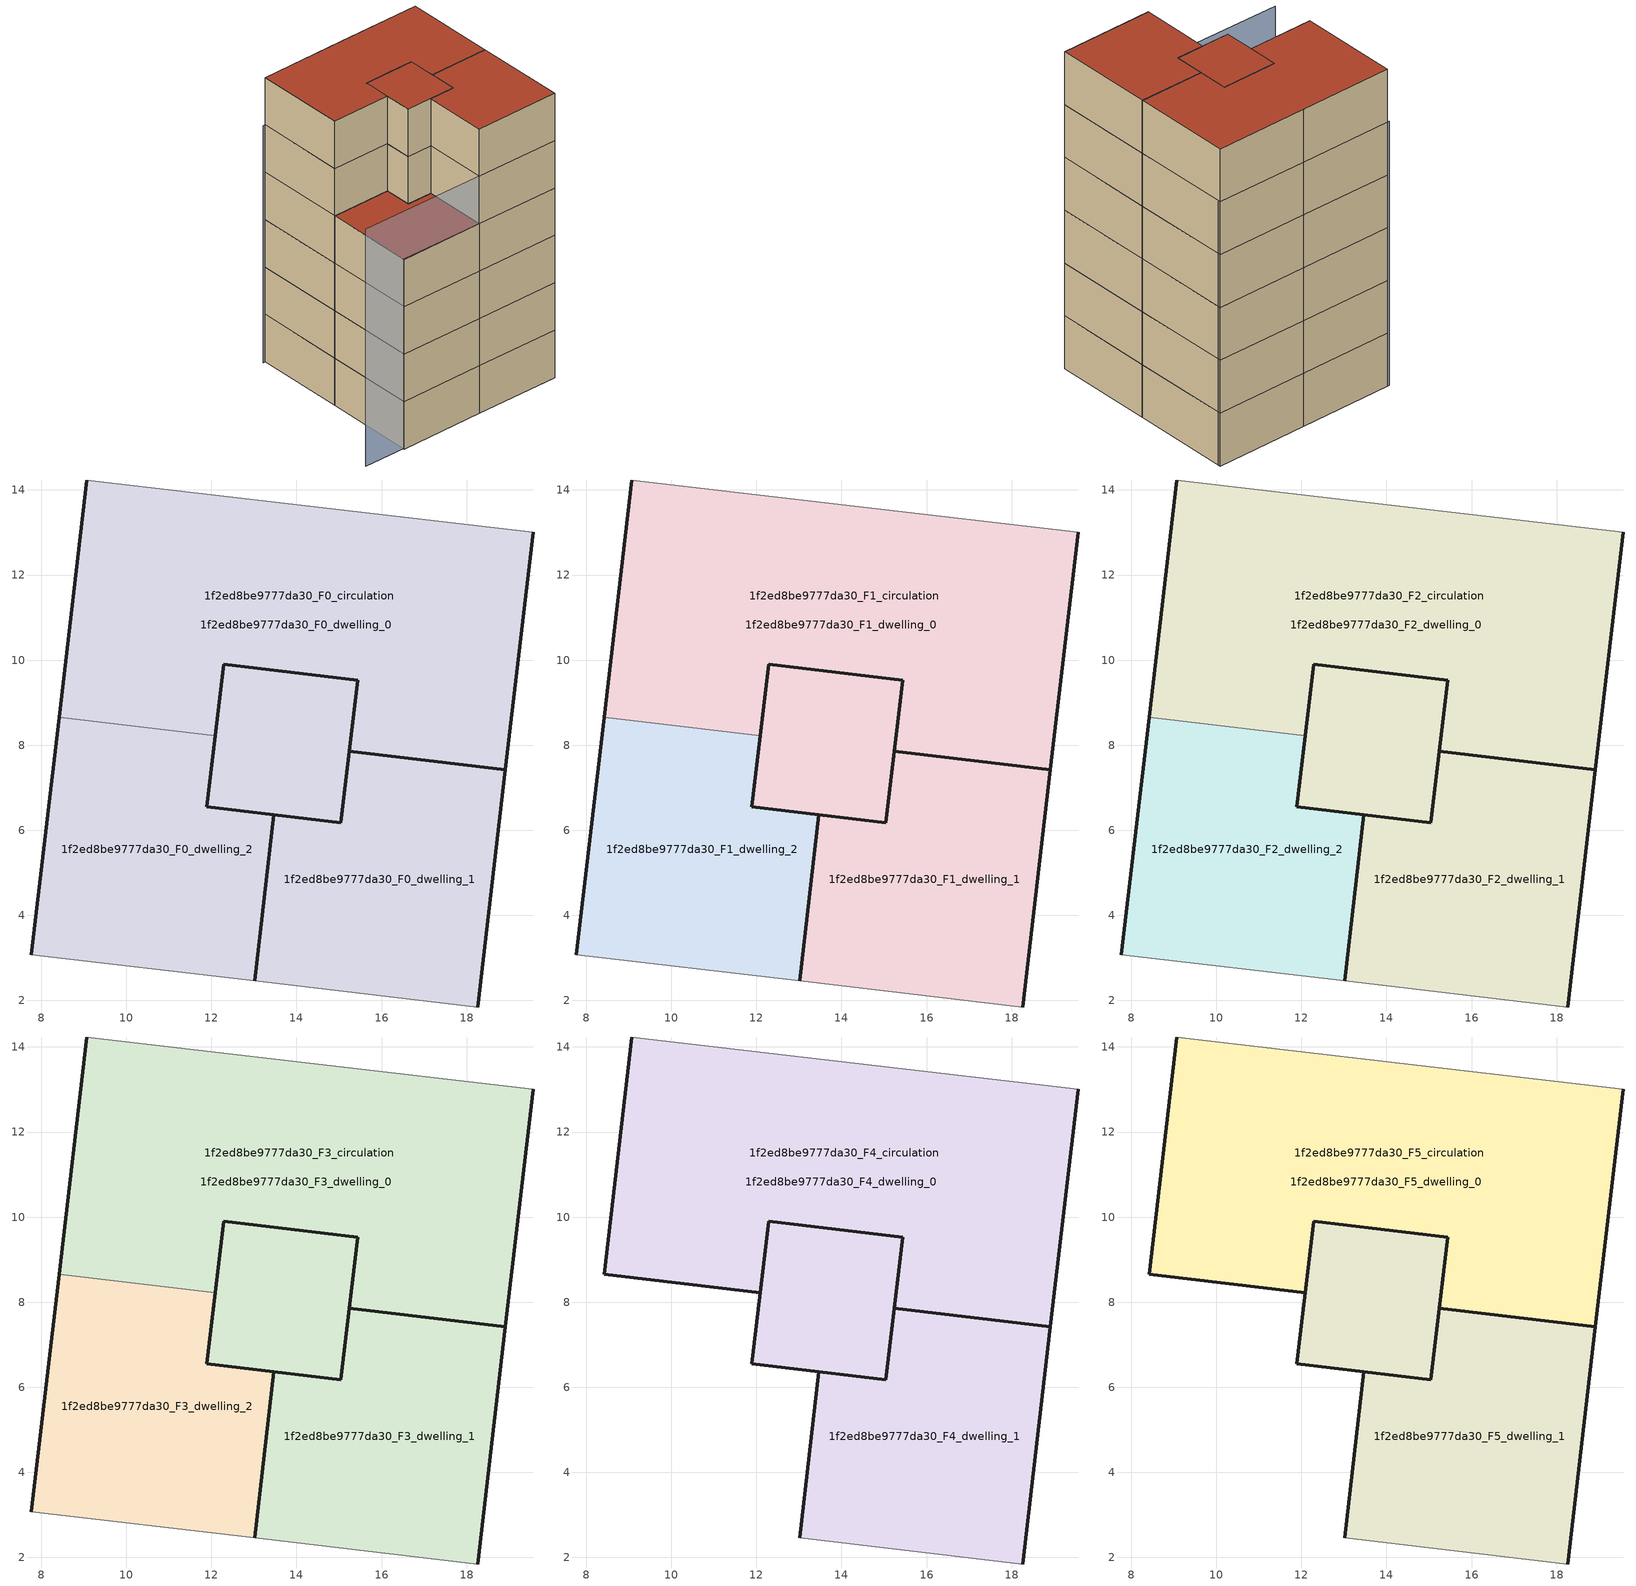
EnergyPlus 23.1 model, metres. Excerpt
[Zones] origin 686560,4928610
1f2ed8be9777da30_F0_dwelling_0
 floor ground (EU_floor_Construction): 15.43,9.53 15.39,9.19 15.04,6.18 11.9,6.55 12.09,8.22 12.14,8.65 12.24,9.53 12.29,9.9 z0; 19.56,13.01 18.91,7.43 15.24,7.86 15.39,9.19 15.43,9.53 13.86,9.71 12.29,9.9 12.24,9.53 12.14,8.65 12.09,8.22 8.42,8.65 9.07,14.23 14.32,13.62 z0
 wall outside (EU_wall_Construction): 9.07,14.23 8.42,8.65 / 12.09,8.22 12.29,9.9 13.86,9.71 15.43,9.53 15.24,7.86 18.91,7.43 19.56,13.01 z0:3
 wall adiabatic (EU_wall_Construction): 19.56,13.01 14.32,13.62 9.07,14.23 z0:3
 wall to 1f2ed8be9777da30_F0_dwelling_2 (EU_wall_Construction): 8.42,8.65 12.09,8.22 z0:3
1f2ed8be9777da30_F0_dwelling_1
 floor ground (EU_floor_Construction): 18.91,7.43 18.26,1.85 13.01,2.46 13.47,6.37 15.04,6.18 15.24,7.86 z0; 15.43,9.53 15.04,6.18 13.47,6.37 11.9,6.55 12.29,9.9 z0
 wall outside (EU_wall_Construction): 18.26,1.85 18.91,7.43 15.24,7.86 15.04,6.18 13.47,6.37 13.01,2.46 z0:3
 wall adiabatic (EU_wall_Construction): 13.01,2.46 18.26,1.85 z0:3
1f2ed8be9777da30_F0_dwelling_2
 floor ground (EU_floor_Construction): 12.09,8.22 11.9,6.55 13.47,6.37 13.01,2.46 7.77,3.07 8.42,8.65 z0; 15.43,9.53 15.04,6.18 13.47,6.37 11.9,6.55 12.09,8.22 12.29,9.9 z0
 wall outside (EU_wall_Construction): 8.42,8.65 7.77,3.07 / 13.01,2.46 13.47,6.37 11.9,6.55 12.09,8.22 z0:3
 wall adiabatic (EU_wall_Construction): 7.77,3.07 13.01,2.46 z0:3
1f2ed8be9777da30_F0_circulation
 floor ground (EU_floor_Construction): 15.43,9.53 15.4,9.22 15.04,6.18 13.47,6.37 11.9,6.55 12.09,8.22 12.14,8.6 12.16,8.83 12.24,9.53 12.29,9.9 z0; 19.56,13.01 18.91,7.43 15.24,7.86 15.39,9.19 15.43,9.53 13.86,9.71 12.29,9.9 12.09,8.22 8.42,8.65 9.07,14.23 14.32,13.62 z0; 18.91,7.43 18.26,1.85 13.01,2.46 13.47,6.37 15.04,6.18 15.24,7.86 z0; 12.09,8.22 11.9,6.55 13.47,6.37 13.01,2.46 7.77,3.07 8.42,8.65 z0
 wall outside (EU_wall_Construction): 11.9,6.55 15.04,6.18 15.43,9.53 12.29,9.9 11.9,6.55 z0:3
1f2ed8be9777da30_F1_dwelling_0
 floor to 1f2ed8be9777da30_F0_dwelling_0 (EU_floor_Construction): 19.56,13.01 18.91,7.43 15.24,7.86 15.39,9.19 15.43,9.53 13.86,9.71 12.29,9.9 12.19,9.05 12.14,8.65 12.09,8.22 8.42,8.65 9.07,14.23 14.32,13.62 z3; 15.43,9.53 15.39,9.19 15.04,6.18 11.9,6.55 12.09,8.22 12.19,9.05 12.24,9.53 12.29,9.9 z3
 wall outside (EU_wall_Construction): 9.07,14.23 8.42,8.65 / 12.09,8.22 12.29,9.9 13.86,9.71 15.43,9.53 15.24,7.86 18.91,7.43 19.56,13.01 z3:6
 wall adiabatic (EU_wall_Construction): 19.56,13.01 14.32,13.62 9.07,14.23 z3:6
 wall to 1f2ed8be9777da30_F1_dwelling_2 (EU_wall_Construction): 8.42,8.65 12.09,8.22 z3:6
1f2ed8be9777da30_F1_dwelling_1
 floor to 1f2ed8be9777da30_F0_dwelling_1 (EU_floor_Construction): 18.91,7.43 18.26,1.85 13.01,2.46 13.47,6.37 15.04,6.18 15.24,7.86 z3; 15.43,9.53 15.04,6.18 13.47,6.37 11.9,6.55 12.29,9.9 z3
 wall outside (EU_wall_Construction): 18.26,1.85 18.91,7.43 15.24,7.86 15.04,6.18 13.47,6.37 13.01,2.46 z3:6
 wall adiabatic (EU_wall_Construction): 13.01,2.46 18.26,1.85 z3:6
1f2ed8be9777da30_F1_dwelling_2
 floor to 1f2ed8be9777da30_F0_dwelling_2 (EU_floor_Construction): 12.09,8.22 11.9,6.55 13.47,6.37 13.01,2.46 7.77,3.07 8.42,8.65 z3; 15.43,9.53 15.04,6.18 13.47,6.37 11.9,6.55 12.09,8.22 12.29,9.9 z3
 wall outside (EU_wall_Construction): 8.42,8.65 7.77,3.07 / 13.01,2.46 13.47,6.37 11.9,6.55 12.09,8.22 z3:6
 wall adiabatic (EU_wall_Construction): 7.77,3.07 13.01,2.46 z3:6
1f2ed8be9777da30_F1_circulation
 floor outside (EU_floor_Construction): 18.91,7.43 18.26,1.85 13.01,2.46 13.47,6.37 15.04,6.18 15.24,7.86 z3; 12.09,8.22 11.9,6.55 13.47,6.37 13.01,2.46 7.77,3.07 8.42,8.65 z3
 floor to 1f2ed8be9777da30_F0_circulation (EU_floor_Construction): 15.43,9.53 15.4,9.22 15.04,6.18 13.47,6.37 11.9,6.55 12.09,8.22 12.14,8.6 12.16,8.83 12.24,9.53 12.29,9.9 z3; 19.56,13.01 18.91,7.43 15.24,7.86 15.39,9.19 15.43,9.53 13.86,9.71 12.29,9.9 12.09,8.22 8.42,8.65 9.07,14.23 14.32,13.62 z3
 wall outside (EU_wall_Construction): 11.9,6.55 15.04,6.18 15.43,9.53 12.29,9.9 11.9,6.55 z3:6
1f2ed8be9777da30_F2_dwelling_0
 floor to 1f2ed8be9777da30_F1_dwelling_0 (EU_floor_Construction): 19.56,13.01 18.91,7.43 15.24,7.86 15.39,9.19 15.43,9.53 13.86,9.71 12.29,9.9 12.19,9.05 12.14,8.65 12.09,8.22 8.42,8.65 9.07,14.23 14.32,13.62 z6; 15.43,9.53 15.39,9.19 15.04,6.18 11.9,6.55 12.09,8.22 12.19,9.05 12.24,9.53 12.29,9.9 z6
 wall outside (EU_wall_Construction): 9.07,14.23 8.42,8.65 / 12.09,8.22 12.29,9.9 13.86,9.71 15.43,9.53 15.24,7.86 18.91,7.43 19.56,13.01 z6:9
 wall adiabatic (EU_wall_Construction): 19.56,13.01 14.32,13.62 9.07,14.23 z6:9
 wall to 1f2ed8be9777da30_F2_dwelling_2 (EU_wall_Construction): 8.42,8.65 12.09,8.22 z6:9
1f2ed8be9777da30_F2_dwelling_1
 floor to 1f2ed8be9777da30_F1_dwelling_1 (EU_floor_Construction): 18.91,7.43 18.26,1.85 13.01,2.46 13.47,6.37 15.04,6.18 15.24,7.86 z6; 15.43,9.53 15.04,6.18 13.47,6.37 11.9,6.55 12.29,9.9 z6
 wall outside (EU_wall_Construction): 18.26,1.85 18.91,7.43 15.24,7.86 15.04,6.18 13.47,6.37 13.01,2.46 z6:9
 wall adiabatic (EU_wall_Construction): 13.01,2.46 18.26,1.85 z6:9
1f2ed8be9777da30_F2_dwelling_2
 floor to 1f2ed8be9777da30_F1_dwelling_2 (EU_floor_Construction): 12.09,8.22 11.9,6.55 13.47,6.37 13.01,2.46 7.77,3.07 8.42,8.65 z6; 15.43,9.53 15.04,6.18 13.47,6.37 11.9,6.55 12.09,8.22 12.29,9.9 z6
 wall outside (EU_wall_Construction): 8.42,8.65 7.77,3.07 / 13.01,2.46 13.47,6.37 11.9,6.55 12.09,8.22 z6:9
 wall adiabatic (EU_wall_Construction): 7.77,3.07 13.01,2.46 z6:9
1f2ed8be9777da30_F2_circulation
 floor outside (EU_floor_Construction): 18.91,7.43 18.26,1.85 13.01,2.46 13.47,6.37 15.04,6.18 15.24,7.86 z6; 12.09,8.22 11.9,6.55 13.47,6.37 13.01,2.46 7.77,3.07 8.42,8.65 z6
 floor to 1f2ed8be9777da30_F1_circulation (EU_floor_Construction): 15.43,9.53 15.4,9.22 15.04,6.18 13.47,6.37 11.9,6.55 12.09,8.22 12.14,8.6 12.16,8.83 12.24,9.53 12.29,9.9 z6; 19.56,13.01 18.91,7.43 15.24,7.86 15.39,9.19 15.43,9.53 13.86,9.71 12.29,9.9 12.09,8.22 8.42,8.65 9.07,14.23 14.32,13.62 z6
 wall outside (EU_wall_Construction): 11.9,6.55 15.04,6.18 15.43,9.53 12.29,9.9 11.9,6.55 z6:9
1f2ed8be9777da30_F3_dwelling_0
 floor to 1f2ed8be9777da30_F2_dwelling_0 (EU_floor_Construction): 19.56,13.01 18.91,7.43 15.24,7.86 15.39,9.19 15.43,9.53 13.86,9.71 12.29,9.9 12.19,9.05 12.14,8.65 12.09,8.22 8.42,8.65 9.07,14.23 14.32,13.62 z9; 15.43,9.53 15.39,9.19 15.04,6.18 11.9,6.55 12.09,8.22 12.19,9.05 12.24,9.53 12.29,9.9 z9
 wall outside (EU_wall_Construction): 9.07,14.23 8.42,8.65 / 12.09,8.22 12.29,9.9 13.86,9.71 15.43,9.53 15.24,7.86 18.91,7.43 19.56,13.01 z9:12
 wall adiabatic (EU_wall_Construction): 19.56,13.01 14.32,13.62 9.07,14.23 z9:12
 wall to 1f2ed8be9777da30_F3_dwelling_2 (EU_wall_Construction): 8.42,8.65 12.09,8.22 z9:12
1f2ed8be9777da30_F3_dwelling_1
 floor to 1f2ed8be9777da30_F2_dwelling_1 (EU_floor_Construction): 18.91,7.43 18.26,1.85 13.01,2.46 13.47,6.37 15.04,6.18 15.24,7.86 z9; 15.43,9.53 15.04,6.18 13.47,6.37 11.9,6.55 12.29,9.9 z9
 wall outside (EU_wall_Construction): 18.26,1.85 18.91,7.43 15.24,7.86 15.04,6.18 13.47,6.37 13.01,2.46 z9:12
 wall adiabatic (EU_wall_Construction): 13.01,2.46 18.26,1.85 z9:12
1f2ed8be9777da30_F3_dwelling_2
 floor to 1f2ed8be9777da30_F2_dwelling_2 (EU_floor_Construction): 12.09,8.22 11.9,6.55 13.47,6.37 13.01,2.46 7.77,3.07 8.42,8.65 z9; 15.43,9.53 15.04,6.18 13.47,6.37 11.9,6.55 12.09,8.22 12.29,9.9 z9
 wall outside (EU_wall_Construction): 8.42,8.65 7.77,3.07 / 13.01,2.46 13.47,6.37 11.9,6.55 12.09,8.22 z9:12
 wall adiabatic (EU_wall_Construction): 7.77,3.07 13.01,2.46 z9:12
 roof outside (EU_roof_Construction): 15.04,6.18 15.43,9.53 12.29,9.9 12.09,8.22 11.9,6.55 13.47,6.37 z12; 13.01,2.46 13.47,6.37 11.9,6.55 12.09,8.22 8.42,8.65 7.77,3.07 z12
1f2ed8be9777da30_F3_circulation
 floor outside (EU_floor_Construction): 18.91,7.43 18.26,1.85 13.01,2.46 13.47,6.37 15.04,6.18 15.24,7.86 z9; 12.09,8.22 11.9,6.55 13.47,6.37 13.01,2.46 7.77,3.07 8.42,8.65 z9
 floor to 1f2ed8be9777da30_F2_circulation (EU_floor_Construction): 15.43,9.53 15.4,9.22 15.04,6.18 13.47,6.37 11.9,6.55 12.09,8.22 12.14,8.6 12.16,8.83 12.24,9.53 12.29,9.9 z9; 19.56,13.01 18.91,7.43 15.24,7.86 15.39,9.19 15.43,9.53 13.86,9.71 12.29,9.9 12.09,8.22 8.42,8.65 9.07,14.23 14.32,13.62 z9
 wall outside (EU_wall_Construction): 11.9,6.55 15.04,6.18 15.43,9.53 12.29,9.9 11.9,6.55 z9:12
 roof outside (EU_floor_Construction): 13.01,2.46 13.47,6.37 11.9,6.55 12.09,8.22 8.42,8.65 7.77,3.07 z12
1f2ed8be9777da30_F4_dwelling_0
 floor to 1f2ed8be9777da30_F3_dwelling_0 (EU_floor_Construction): 19.56,13.01 18.91,7.43 15.24,7.86 15.39,9.19 15.43,9.53 13.86,9.71 12.29,9.9 12.19,9.05 12.14,8.65 12.09,8.22 8.42,8.65 9.07,14.23 14.32,13.62 z12; 15.43,9.53 15.39,9.19 15.04,6.18 11.9,6.55 12.09,8.22 12.19,9.05 12.24,9.53 12.29,9.9 z12
 wall outside (EU_wall_Construction): 9.07,14.23 8.42,8.65 12.09,8.22 12.29,9.9 13.86,9.71 15.43,9.53 15.24,7.86 18.91,7.43 19.56,13.01 z12:15
 wall adiabatic (EU_wall_Construction): 19.56,13.01 14.32,13.62 9.07,14.23 z12:15
1f2ed8be9777da30_F4_dwelling_1
 floor to 1f2ed8be9777da30_F3_dwelling_1 (EU_floor_Construction): 18.91,7.43 18.26,1.85 13.01,2.46 13.47,6.37 15.04,6.18 15.24,7.86 z12; 15.43,9.53 15.04,6.18 13.47,6.37 11.9,6.55 12.29,9.9 z12
 wall outside (EU_wall_Construction): 18.26,1.85 18.91,7.43 15.24,7.86 15.04,6.18 13.47,6.37 13.01,2.46 z12:15
 wall adiabatic (EU_wall_Construction): 13.01,2.46 18.26,1.85 z12:15
1f2ed8be9777da30_F4_circulation
 floor outside (EU_floor_Construction): 18.91,7.43 18.26,1.85 13.01,2.46 13.47,6.37 15.04,6.18 15.24,7.86 z12
 floor to 1f2ed8be9777da30_F3_circulation (EU_floor_Construction): 15.43,9.53 15.4,9.22 15.04,6.18 13.47,6.37 11.9,6.55 12.09,8.22 12.14,8.6 12.16,8.83 12.24,9.53 12.29,9.9 z12; 19.56,13.01 18.91,7.43 15.24,7.86 15.39,9.19 15.43,9.53 13.86,9.71 12.29,9.9 12.09,8.22 8.42,8.65 9.07,14.23 14.32,13.62 z12
 wall outside (EU_wall_Construction): 11.9,6.55 15.04,6.18 15.43,9.53 12.29,9.9 11.9,6.55 z12:15
1f2ed8be9777da30_F5_dwelling_0
 floor to 1f2ed8be9777da30_F4_dwelling_0 (EU_floor_Construction): 19.56,13.01 18.91,7.43 15.24,7.86 15.39,9.19 15.43,9.53 13.86,9.71 12.29,9.9 12.19,9.05 12.14,8.65 12.09,8.22 8.42,8.65 9.07,14.23 14.32,13.62 z15; 15.43,9.53 15.39,9.19 15.04,6.18 11.9,6.55 12.09,8.22 12.19,9.05 12.24,9.53 12.29,9.9 z15
 wall outside (EU_wall_Construction): 9.07,14.23 8.42,8.65 12.09,8.22 12.29,9.9 13.86,9.71 15.43,9.53 15.24,7.86 18.91,7.43 19.56,13.01 z15:18
 wall adiabatic (EU_wall_Construction): 19.56,13.01 14.32,13.62 9.07,14.23 z15:18
 roof outside (EU_roof_Construction): 18.91,7.43 19.56,13.01 14.32,13.62 9.07,14.23 8.42,8.65 12.09,8.22 12.14,8.65 12.24,9.53 12.29,9.9 13.86,9.71 15.43,9.53 15.39,9.19 15.24,7.86 z18; 15.04,6.18 15.39,9.19 15.43,9.53 12.29,9.9 12.24,9.53 12.14,8.65 12.09,8.22 11.9,6.55 z18
1f2ed8be9777da30_F5_dwelling_1
 floor to 1f2ed8be9777da30_F4_dwelling_1 (EU_floor_Construction): 18.91,7.43 18.26,1.85 13.01,2.46 13.47,6.37 15.04,6.18 15.24,7.86 z15; 15.43,9.53 15.04,6.18 13.47,6.37 11.9,6.55 12.29,9.9 z15
 wall outside (EU_wall_Construction): 18.26,1.85 18.91,7.43 15.24,7.86 15.04,6.18 13.47,6.37 13.01,2.46 z15:18
 wall adiabatic (EU_wall_Construction): 13.01,2.46 18.26,1.85 z15:18
 roof outside (EU_roof_Construction): 15.04,6.18 15.43,9.53 12.29,9.9 11.9,6.55 13.47,6.37 z18; 18.26,1.85 18.91,7.43 15.24,7.86 15.04,6.18 13.47,6.37 13.01,2.46 z18
1f2ed8be9777da30_F5_circulation
 floor outside (EU_floor_Construction): 18.91,7.43 18.26,1.85 13.01,2.46 13.47,6.37 15.04,6.18 15.24,7.86 z15
 floor to 1f2ed8be9777da30_F4_circulation (EU_floor_Construction): 15.43,9.53 15.4,9.22 15.04,6.18 13.47,6.37 11.9,6.55 12.09,8.22 12.14,8.6 12.16,8.83 12.24,9.53 12.29,9.9 z15; 19.56,13.01 18.91,7.43 15.24,7.86 15.39,9.19 15.43,9.53 13.86,9.71 12.29,9.9 12.16,8.83 12.14,8.65 12.09,8.22 8.42,8.65 9.07,14.23 14.32,13.62 z15
 wall outside (EU_wall_Construction): 11.9,6.55 15.04,6.18 15.43,9.53 12.29,9.9 11.9,6.55 z15:18
 roof outside (EU_roof_Construction): 18.91,7.43 19.56,13.01 14.32,13.62 9.07,14.23 8.42,8.65 12.09,8.22 12.14,8.65 12.16,8.83 12.29,9.9 13.86,9.71 15.43,9.53 15.39,9.19 15.24,7.86 z18; 15.04,6.18 15.4,9.22 15.43,9.53 12.29,9.9 12.24,9.53 12.16,8.83 12.14,8.6 12.09,8.22 11.9,6.55 13.47,6.37 z18; 18.26,1.85 18.91,7.43 15.24,7.86 15.04,6.18 13.47,6.37 13.01,2.46 z18
shading: 5.18,3.48 18.18,1.84 / 19.57,12.91 8.95,14.24 z0:15
[Building]
EU S2 Campaign: North Axis=0; Terrain=City; Solar Distribution=FullExterior
[Site:Location]
Bologna: Latitude=44.5; Longitude=11.25; Time Zone=1; Elevation=37
[SizingPeriod:WeatherFileDays]
AnnualSizingPeriod: Begin Month=1; Begin Day of Month=1; End Month=12; End Day of Month=31; Day of Week for Start Day=Monday; Use Weather File Daylight Saving Period=No; Use Weather File Rain and Snow Indicators=No
[MATERIAL]
EU_InternalMass_Material: Roughness=MediumRough; Thickness=0.1; Conductivity=1; Density=1800; Specific Heat=900; Thermal Absorptance=0.9; Solar Absorptance=0.7; Visible Absorptance=0.7
[MATERIAL:NOMASS] Roughness=MediumRough; Thermal Absorptance=0.9; Solar Absorptance=0.7; Visible Absorptance=0.7
Name | Thermal Resistance
EU_wall_NoMass | 0.905828
EU_roof_NoMass | 0.37593
EU_floor_NoMass | 0.67114
[CONSTRUCTION]
EU_wall_Construction: EU_wall_NoMass
EU_roof_Construction: EU_roof_NoMass
EU_floor_Construction: EU_floor_NoMass
EU_InternalMass_Construction: EU_InternalMass_Material
[ZONE] Type=1; Multiplier=1; Ceiling Height=autocalculate; Floor Area=autocalculate; Part of Total Floor Area=Yes
Name | Volume
1f2ed8be9777da30_F0_dwelling_0 | 194.089
1f2ed8be9777da30_F1_dwelling_0; 1f2ed8be9777da30_F2_dwelling_0; 1f2ed8be9777da30_F3_dwelling_0; 1f2ed8be9777da30_F4_dwelling_0; 1f2ed8be9777da30_F5_dwelling_0 | 194.088
1f2ed8be9777da30_F0_dwelling_1; 1f2ed8be9777da30_F1_dwelling_1; 1f2ed8be9777da30_F2_dwelling_1; 1f2ed8be9777da30_F3_dwelling_1; 1f2ed8be9777da30_F4_dwelling_1; 1f2ed8be9777da30_F5_dwelling_1; 1f2ed8be9777da30_F0_dwelling_2; 1f2ed8be9777da30_F1_dwelling_2; 1f2ed8be9777da30_F2_dwelling_2; 1f2ed8be9777da30_F3_dwelling_2 | 113.071
1f2ed8be9777da30_F0_circulation; 1f2ed8be9777da30_F1_circulation; 1f2ed8be9777da30_F2_circulation; 1f2ed8be9777da30_F3_circulation | 356.126
1f2ed8be9777da30_F4_circulation | 275.108
1f2ed8be9777da30_F5_circulation | 275.106
[INTERNALMASS] Construction=EU_InternalMass_Construction
Name | Zone or ZoneList | Surface Area
1f2ed8be9777da30_F0_dwelling_0_EU_InternalMass | 1f2ed8be9777da30_F0_dwelling_0 | 54.0124
1f2ed8be9777da30_F0_dwelling_1_EU_InternalMass | 1f2ed8be9777da30_F0_dwelling_1 | 27.0062
1f2ed8be9777da30_F0_dwelling_2_EU_InternalMass | 1f2ed8be9777da30_F0_dwelling_2 | 27.0062
1f2ed8be9777da30_F1_dwelling_0_EU_InternalMass | 1f2ed8be9777da30_F1_dwelling_0 | 54.0124
1f2ed8be9777da30_F1_dwelling_1_EU_InternalMass | 1f2ed8be9777da30_F1_dwelling_1 | 27.0062
1f2ed8be9777da30_F1_dwelling_2_EU_InternalMass | 1f2ed8be9777da30_F1_dwelling_2 | 27.0062
1f2ed8be9777da30_F2_dwelling_0_EU_InternalMass | 1f2ed8be9777da30_F2_dwelling_0 | 54.0124
1f2ed8be9777da30_F2_dwelling_1_EU_InternalMass | 1f2ed8be9777da30_F2_dwelling_1 | 27.0062
1f2ed8be9777da30_F2_dwelling_2_EU_InternalMass | 1f2ed8be9777da30_F2_dwelling_2 | 27.0062
1f2ed8be9777da30_F3_dwelling_0_EU_InternalMass | 1f2ed8be9777da30_F3_dwelling_0 | 54.0124
1f2ed8be9777da30_F3_dwelling_1_EU_InternalMass | 1f2ed8be9777da30_F3_dwelling_1 | 27.0062
1f2ed8be9777da30_F3_dwelling_2_EU_InternalMass | 1f2ed8be9777da30_F3_dwelling_2 | 27.0062
1f2ed8be9777da30_F4_dwelling_0_EU_InternalMass | 1f2ed8be9777da30_F4_dwelling_0 | 54.0124
1f2ed8be9777da30_F4_dwelling_1_EU_InternalMass | 1f2ed8be9777da30_F4_dwelling_1 | 54.0124
1f2ed8be9777da30_F5_dwelling_0_EU_InternalMass | 1f2ed8be9777da30_F5_dwelling_0 | 54.0124
1f2ed8be9777da30_F5_dwelling_1_EU_InternalMass | 1f2ed8be9777da30_F5_dwelling_1 | 54.0124
[OTHEREQUIPMENT] Fuel Type=Electricity; Design Level Calculation Method=Watts/Area; Power per Zone Floor Area=1; Fraction Latent=0; Fraction Radiant=0; Fraction Lost=0; Carbon Dioxide Generation Rate=0; EndUse Subcategory=EU_Step8_InternalGains
Name | Zone or ZoneList or Space or SpaceList | Schedule
EU_Step8_InternalGain_1f2ed8be9777da30_F0_dwelling_0_f000 | 1f2ed8be9777da30_F0_dwelling_0 | EU_Step8_GainSchedule_1f2ed8be9777da30_F0_dwelling_0_f000
EU_Step8_InternalGain_1f2ed8be9777da30_F0_dwelling_1_f000 | 1f2ed8be9777da30_F0_dwelling_1 | EU_Step8_GainSchedule_1f2ed8be9777da30_F0_dwelling_1_f000
EU_Step8_InternalGain_1f2ed8be9777da30_F0_dwelling_2_f000 | 1f2ed8be9777da30_F0_dwelling_2 | EU_Step8_GainSchedule_1f2ed8be9777da30_F0_dwelling_2_f000
EU_Step8_InternalGain_1f2ed8be9777da30_F1_dwelling_0_f000 | 1f2ed8be9777da30_F1_dwelling_0 | EU_Step8_GainSchedule_1f2ed8be9777da30_F1_dwelling_0_f000
EU_Step8_InternalGain_1f2ed8be9777da30_F1_dwelling_1_f000 | 1f2ed8be9777da30_F1_dwelling_1 | EU_Step8_GainSchedule_1f2ed8be9777da30_F1_dwelling_1_f000
EU_Step8_InternalGain_1f2ed8be9777da30_F1_dwelling_2_f000 | 1f2ed8be9777da30_F1_dwelling_2 | EU_Step8_GainSchedule_1f2ed8be9777da30_F1_dwelling_2_f000
EU_Step8_InternalGain_1f2ed8be9777da30_F2_dwelling_0_f000 | 1f2ed8be9777da30_F2_dwelling_0 | EU_Step8_GainSchedule_1f2ed8be9777da30_F2_dwelling_0_f000
EU_Step8_InternalGain_1f2ed8be9777da30_F2_dwelling_1_f000 | 1f2ed8be9777da30_F2_dwelling_1 | EU_Step8_GainSchedule_1f2ed8be9777da30_F2_dwelling_1_f000
EU_Step8_InternalGain_1f2ed8be9777da30_F2_dwelling_2_f000 | 1f2ed8be9777da30_F2_dwelling_2 | EU_Step8_GainSchedule_1f2ed8be9777da30_F2_dwelling_2_f000
EU_Step8_InternalGain_1f2ed8be9777da30_F3_dwelling_0_f000 | 1f2ed8be9777da30_F3_dwelling_0 | EU_Step8_GainSchedule_1f2ed8be9777da30_F3_dwelling_0_f000
EU_Step8_InternalGain_1f2ed8be9777da30_F3_dwelling_1_f000 | 1f2ed8be9777da30_F3_dwelling_1 | EU_Step8_GainSchedule_1f2ed8be9777da30_F3_dwelling_1_f000
EU_Step8_InternalGain_1f2ed8be9777da30_F3_dwelling_2_f000 | 1f2ed8be9777da30_F3_dwelling_2 | EU_Step8_GainSchedule_1f2ed8be9777da30_F3_dwelling_2_f000
EU_Step8_InternalGain_1f2ed8be9777da30_F4_dwelling_0_f000 | 1f2ed8be9777da30_F4_dwelling_0 | EU_Step8_GainSchedule_1f2ed8be9777da30_F4_dwelling_0_f000
EU_Step8_InternalGain_1f2ed8be9777da30_F4_dwelling_1_f000 | 1f2ed8be9777da30_F4_dwelling_1 | EU_Step8_GainSchedule_1f2ed8be9777da30_F4_dwelling_1_f000
EU_Step8_InternalGain_1f2ed8be9777da30_F5_dwelling_0_f000 | 1f2ed8be9777da30_F5_dwelling_0 | EU_Step8_GainSchedule_1f2ed8be9777da30_F5_dwelling_0_f000
EU_Step8_InternalGain_1f2ed8be9777da30_F5_dwelling_1_f000 | 1f2ed8be9777da30_F5_dwelling_1 | EU_Step8_GainSchedule_1f2ed8be9777da30_F5_dwelling_1_f000
[ZONEINFILTRATION:DESIGNFLOWRATE] Schedule=EU_AlwaysOn; Design Flow Rate Calculation Method=Flow/Area; Flow Rate per Floor Area=0.0005; Constant Term Coefficient=1; Temperature Term Coefficient=0; Velocity Term Coefficient=0; Velocity Squared Term Coefficient=0
Name | Zone or ZoneList or Space or SpaceList
EU_Circulation_Infiltration_1f2ed8be9777da30_F0_circulation | 1f2ed8be9777da30_F0_circulation
EU_Circulation_Infiltration_1f2ed8be9777da30_F1_circulation | 1f2ed8be9777da30_F1_circulation
EU_Circulation_Infiltration_1f2ed8be9777da30_F2_circulation | 1f2ed8be9777da30_F2_circulation
EU_Circulation_Infiltration_1f2ed8be9777da30_F3_circulation | 1f2ed8be9777da30_F3_circulation
EU_Circulation_Infiltration_1f2ed8be9777da30_F4_circulation | 1f2ed8be9777da30_F4_circulation
EU_Circulation_Infiltration_1f2ed8be9777da30_F5_circulation | 1f2ed8be9777da30_F5_circulation
[ZONEVENTILATION:DESIGNFLOWRATE] Schedule=EU_AlwaysOn; Design Flow Rate Calculation Method=AirChanges/Hour; Air Changes per Hour=0.73129; Ventilation Type=Natural; Fan Pressure Rise=0; Fan Total Efficiency=1; Constant Term Coefficient=1; Temperature Term Coefficient=0; Velocity Term Coefficient=0; Velocity Squared Term Coefficient=0; Minimum Indoor Temperature=-100; Maximum Indoor Temperature=100; Delta Temperature=-100; Minimum Outdoor Temperature=-100; Maximum Outdoor Temperature=100; Maximum Wind Speed=40
Name | Zone or ZoneList or Space or SpaceList
EU_ConstantAir_1f2ed8be9777da30_F0_dwelling_0 | 1f2ed8be9777da30_F0_dwelling_0
EU_ConstantAir_1f2ed8be9777da30_F0_dwelling_1 | 1f2ed8be9777da30_F0_dwelling_1
EU_ConstantAir_1f2ed8be9777da30_F0_dwelling_2 | 1f2ed8be9777da30_F0_dwelling_2
EU_ConstantAir_1f2ed8be9777da30_F1_dwelling_0 | 1f2ed8be9777da30_F1_dwelling_0
EU_ConstantAir_1f2ed8be9777da30_F1_dwelling_1 | 1f2ed8be9777da30_F1_dwelling_1
EU_ConstantAir_1f2ed8be9777da30_F1_dwelling_2 | 1f2ed8be9777da30_F1_dwelling_2
EU_ConstantAir_1f2ed8be9777da30_F2_dwelling_0 | 1f2ed8be9777da30_F2_dwelling_0
EU_ConstantAir_1f2ed8be9777da30_F2_dwelling_1 | 1f2ed8be9777da30_F2_dwelling_1
EU_ConstantAir_1f2ed8be9777da30_F2_dwelling_2 | 1f2ed8be9777da30_F2_dwelling_2
EU_ConstantAir_1f2ed8be9777da30_F3_dwelling_0 | 1f2ed8be9777da30_F3_dwelling_0
EU_ConstantAir_1f2ed8be9777da30_F3_dwelling_1 | 1f2ed8be9777da30_F3_dwelling_1
EU_ConstantAir_1f2ed8be9777da30_F3_dwelling_2 | 1f2ed8be9777da30_F3_dwelling_2
EU_ConstantAir_1f2ed8be9777da30_F4_dwelling_0 | 1f2ed8be9777da30_F4_dwelling_0
EU_ConstantAir_1f2ed8be9777da30_F4_dwelling_1 | 1f2ed8be9777da30_F4_dwelling_1
EU_ConstantAir_1f2ed8be9777da30_F5_dwelling_0 | 1f2ed8be9777da30_F5_dwelling_0
EU_ConstantAir_1f2ed8be9777da30_F5_dwelling_1 | 1f2ed8be9777da30_F5_dwelling_1
[HVACTEMPLATE:THERMOSTAT] Constant Heating Setpoint=20; Constant Cooling Setpoint=50
EU_HeatOnly_1f2ed8be9777da30_F0_dwelling_0; EU_HeatOnly_1f2ed8be9777da30_F0_dwelling_1; EU_HeatOnly_1f2ed8be9777da30_F0_dwelling_2; EU_HeatOnly_1f2ed8be9777da30_F1_dwelling_0; EU_HeatOnly_1f2ed8be9777da30_F1_dwelling_1; EU_HeatOnly_1f2ed8be9777da30_F1_dwelling_2; EU_HeatOnly_1f2ed8be9777da30_F2_dwelling_0; EU_HeatOnly_1f2ed8be9777da30_F2_dwelling_1; EU_HeatOnly_1f2ed8be9777da30_F2_dwelling_2; EU_HeatOnly_1f2ed8be9777da30_F3_dwelling_0; EU_HeatOnly_1f2ed8be9777da30_F3_dwelling_1; EU_HeatOnly_1f2ed8be9777da30_F3_dwelling_2; EU_HeatOnly_1f2ed8be9777da30_F4_dwelling_0; EU_HeatOnly_1f2ed8be9777da30_F4_dwelling_1; EU_HeatOnly_1f2ed8be9777da30_F5_dwelling_0; EU_HeatOnly_1f2ed8be9777da30_F5_dwelling_1
[HVACTEMPLATE:ZONE:IDEALLOADSAIRSYSTEM] System Availability Schedule=EU_AlwaysOn; Maximum Heating Supply Air Temperature=50; Minimum Cooling Supply Air Temperature=13; Maximum Heating Supply Air Humidity Ratio=0.0156; Minimum Cooling Supply Air Humidity Ratio=0.0077; Heating Limit=NoLimit; Cooling Limit=NoLimit; Heating Availability Schedule=EU_AlwaysOn; Cooling Availability Schedule=EU_CoolingOff; Dehumidification Control Type=ConstantSensibleHeatRatio; Cooling Sensible Heat Ratio=0.7; Dehumidification Setpoint=60; Humidification Control Type=None; Humidification Setpoint=30; Outdoor Air Method=None; Outdoor Air Flow Rate per Person=0.00944; Outdoor Air Flow Rate per Zone Floor Area=0; Outdoor Air Flow Rate per Zone=0; Demand Controlled Ventilation Type=None; Outdoor Air Economizer Type=NoEconomizer; Heat Recovery Type=None; Sensible Heat Recovery Effectiveness=0.7; Latent Heat Recovery Effectiveness=0.65
Name | Template Thermostat
1f2ed8be9777da30_F0_dwelling_0 | EU_HeatOnly_1f2ed8be9777da30_F0_dwelling_0
1f2ed8be9777da30_F0_dwelling_1 | EU_HeatOnly_1f2ed8be9777da30_F0_dwelling_1
1f2ed8be9777da30_F0_dwelling_2 | EU_HeatOnly_1f2ed8be9777da30_F0_dwelling_2
1f2ed8be9777da30_F1_dwelling_0 | EU_HeatOnly_1f2ed8be9777da30_F1_dwelling_0
1f2ed8be9777da30_F1_dwelling_1 | EU_HeatOnly_1f2ed8be9777da30_F1_dwelling_1
1f2ed8be9777da30_F1_dwelling_2 | EU_HeatOnly_1f2ed8be9777da30_F1_dwelling_2
1f2ed8be9777da30_F2_dwelling_0 | EU_HeatOnly_1f2ed8be9777da30_F2_dwelling_0
1f2ed8be9777da30_F2_dwelling_1 | EU_HeatOnly_1f2ed8be9777da30_F2_dwelling_1
1f2ed8be9777da30_F2_dwelling_2 | EU_HeatOnly_1f2ed8be9777da30_F2_dwelling_2
1f2ed8be9777da30_F3_dwelling_0 | EU_HeatOnly_1f2ed8be9777da30_F3_dwelling_0
1f2ed8be9777da30_F3_dwelling_1 | EU_HeatOnly_1f2ed8be9777da30_F3_dwelling_1
1f2ed8be9777da30_F3_dwelling_2 | EU_HeatOnly_1f2ed8be9777da30_F3_dwelling_2
1f2ed8be9777da30_F4_dwelling_0 | EU_HeatOnly_1f2ed8be9777da30_F4_dwelling_0
1f2ed8be9777da30_F4_dwelling_1 | EU_HeatOnly_1f2ed8be9777da30_F4_dwelling_1
1f2ed8be9777da30_F5_dwelling_0 | EU_HeatOnly_1f2ed8be9777da30_F5_dwelling_0
1f2ed8be9777da30_F5_dwelling_1 | EU_HeatOnly_1f2ed8be9777da30_F5_dwelling_1
[SIZING:ZONE] Zone Cooling Design Supply Air Temperature Input Method=SupplyAirTemperature; Zone Cooling Design Supply Air Temperature=13; Zone Heating Design Supply Air Temperature Input Method=SupplyAirTemperature; Zone Heating Design Supply Air Temperature=50; Zone Cooling Design Supply Air Humidity Ratio=0.008; Zone Heating Design Supply Air Humidity Ratio=0.008; Cooling Design Air Flow Method=DesignDay; Cooling Design Air Flow Rate=0; Cooling Minimum Air Flow per Zone Floor Area=0.000762; Cooling Minimum Air Flow=0; Cooling Minimum Air Flow Fraction=0.2; Heating Design Air Flow Method=DesignDay; Heating Design Air Flow Rate=0; Heating Maximum Air Flow per Zone Floor Area=0.002032; Heating Maximum Air Flow=0.141576; Heating Maximum Air Flow Fraction=0.3; Account for Dedicated Outdoor Air System=No; Dedicated Outdoor Air System Control Strategy=NeutralSupplyAir; Dedicated Outdoor Air Low Setpoint Temperature for Design=autosize; Dedicated Outdoor Air High Setpoint Temperature for Design=autosize; Zone Load Sizing Method=Sensible Load Only No Latent Load; Zone Latent Cooling Design Supply Air Humidity Ratio Input Method=HumidityRatioDifference; Zone Cooling Design Supply Air Humidity Ratio Difference=0.005; Zone Latent Heating Design Supply Air Humidity Ratio Input Method=HumidityRatioDifference; Zone Humidification Design Supply Air Humidity Ratio Difference=0.005
1f2ed8be9777da30_F0_dwelling_0; 1f2ed8be9777da30_F0_dwelling_1; 1f2ed8be9777da30_F0_dwelling_2; 1f2ed8be9777da30_F1_dwelling_0; 1f2ed8be9777da30_F1_dwelling_1; 1f2ed8be9777da30_F1_dwelling_2; 1f2ed8be9777da30_F2_dwelling_0; 1f2ed8be9777da30_F2_dwelling_1; 1f2ed8be9777da30_F2_dwelling_2; 1f2ed8be9777da30_F3_dwelling_0; 1f2ed8be9777da30_F3_dwelling_1; 1f2ed8be9777da30_F3_dwelling_2; 1f2ed8be9777da30_F4_dwelling_0; 1f2ed8be9777da30_F4_dwelling_1; 1f2ed8be9777da30_F5_dwelling_0; 1f2ed8be9777da30_F5_dwelling_1
[SCHEDULE:CONSTANT]
Name | Hourly Value
EU_AlwaysOn | 1
EU_CoolingOff | 0
[SCHEDULE:FILE] Column Number=1; Rows to Skip at Top=0; Number of Hours of Data=8760; Column Separator=Comma; Interpolate to Timestep=No; Minutes per Item=60; Adjust Schedule for Daylight Savings=Yes
Name | File
EU_Step8_GainSchedule_1f2ed8be9777da30_F0_dwelling_0_f000 | ../../schedules/1f2ed8be9777da30/1f2ed8be9777da30_F0_dwelling_0_f000_gain.csv
EU_Step8_GainSchedule_1f2ed8be9777da30_F0_dwelling_1_f000 | ../../schedules/1f2ed8be9777da30/1f2ed8be9777da30_F0_dwelling_1_f000_gain.csv
EU_Step8_GainSchedule_1f2ed8be9777da30_F0_dwelling_2_f000 | ../../schedules/1f2ed8be9777da30/1f2ed8be9777da30_F0_dwelling_2_f000_gain.csv
EU_Step8_GainSchedule_1f2ed8be9777da30_F1_dwelling_0_f000 | ../../schedules/1f2ed8be9777da30/1f2ed8be9777da30_F1_dwelling_0_f000_gain.csv
EU_Step8_GainSchedule_1f2ed8be9777da30_F1_dwelling_1_f000 | ../../schedules/1f2ed8be9777da30/1f2ed8be9777da30_F1_dwelling_1_f000_gain.csv
EU_Step8_GainSchedule_1f2ed8be9777da30_F1_dwelling_2_f000 | ../../schedules/1f2ed8be9777da30/1f2ed8be9777da30_F1_dwelling_2_f000_gain.csv
EU_Step8_GainSchedule_1f2ed8be9777da30_F2_dwelling_0_f000 | ../../schedules/1f2ed8be9777da30/1f2ed8be9777da30_F2_dwelling_0_f000_gain.csv
EU_Step8_GainSchedule_1f2ed8be9777da30_F2_dwelling_1_f000 | ../../schedules/1f2ed8be9777da30/1f2ed8be9777da30_F2_dwelling_1_f000_gain.csv
EU_Step8_GainSchedule_1f2ed8be9777da30_F2_dwelling_2_f000 | ../../schedules/1f2ed8be9777da30/1f2ed8be9777da30_F2_dwelling_2_f000_gain.csv
EU_Step8_GainSchedule_1f2ed8be9777da30_F3_dwelling_0_f000 | ../../schedules/1f2ed8be9777da30/1f2ed8be9777da30_F3_dwelling_0_f000_gain.csv
EU_Step8_GainSchedule_1f2ed8be9777da30_F3_dwelling_1_f000 | ../../schedules/1f2ed8be9777da30/1f2ed8be9777da30_F3_dwelling_1_f000_gain.csv
EU_Step8_GainSchedule_1f2ed8be9777da30_F3_dwelling_2_f000 | ../../schedules/1f2ed8be9777da30/1f2ed8be9777da30_F3_dwelling_2_f000_gain.csv
EU_Step8_GainSchedule_1f2ed8be9777da30_F4_dwelling_0_f000 | ../../schedules/1f2ed8be9777da30/1f2ed8be9777da30_F4_dwelling_0_f000_gain.csv
EU_Step8_GainSchedule_1f2ed8be9777da30_F4_dwelling_1_f000 | ../../schedules/1f2ed8be9777da30/1f2ed8be9777da30_F4_dwelling_1_f000_gain.csv
EU_Step8_GainSchedule_1f2ed8be9777da30_F5_dwelling_0_f000 | ../../schedules/1f2ed8be9777da30/1f2ed8be9777da30_F5_dwelling_0_f000_gain.csv
EU_Step8_GainSchedule_1f2ed8be9777da30_F5_dwelling_1_f000 | ../../schedules/1f2ed8be9777da30/1f2ed8be9777da30_F5_dwelling_1_f000_gain.csv
